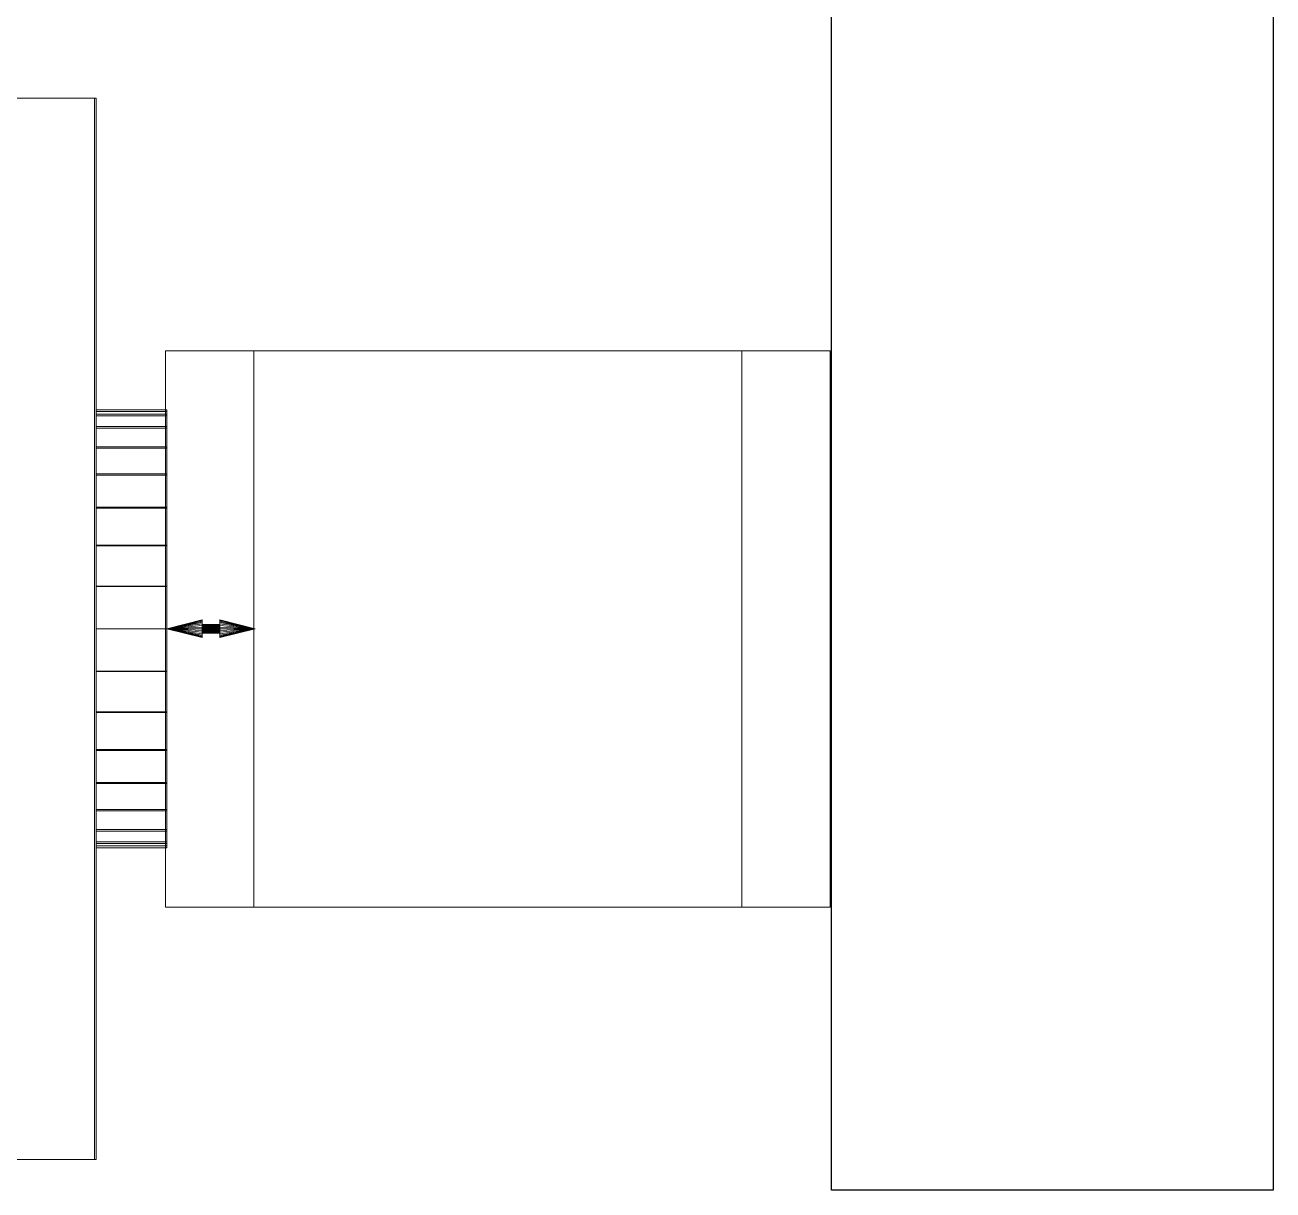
# Model space of a CAD drawing. Header units: inches. Extents: x -172 to 5713, y -54 to 3470.
# Drawn here: x 860.4 to 931, y 591.5 to 657.5 of the extents above; entities that cross this region are included whole.
import ezdxf
from ezdxf.enums import TextEntityAlignment as Align

# ---------------------------------------------------------------- set-up
doc = ezdxf.new("R2010")
doc.units = ezdxf.units.IN
doc.header["$MEASUREMENT"] = 0
for name, color, linetype, lineweight in [('MTY-EMIS-KANALI', 150, 'Continuous', 0), ('MTY-UFLEME-KANALI-Flex', 21, 'ZIGZAG', 0), ('VDI3805_Objects', 7, 'Continuous', 0)]:
    doc.layers.add(name, color=color, linetype=linetype, lineweight=lineweight)
doc.layers.add('MTY-UFLEME-KANALI', color=20, linetype='Continuous')
doc.styles.add('CAP', font='simplxtw.shx', dxfattribs={"width": 0.65})
doc.linetypes.add('ZIGZAG', pattern='A,0.0001,-0.2,[131,ltypeshp.shx,S=0.2,R=0,X=-0.2,Y=0],-0.4,[131,ltypeshp.shx,S=0.2,R=180.00002,X=0.2,Y=0],-0.2', length=0.8001)

# ---------------------------------------------------------------- blocks, each defined once
blk = doc.blocks.new('*U75')
at = {"layer": 'MTY-UFLEME-KANALI-Flex', "ltscale": 0.5}
for p, q in [((-15.75, -129.235), (-15.75, -101.612)), ((15.75, -129.235), (15.75, -101.612))]:
    blk.add_line(p, q, dxfattribs=at)
at = {"layer": 'MTY-UFLEME-KANALI-Flex', "linetype": 'ByBlock', "ltscale": 0.5}
for points in [[(15.75, -96.612), (-15.75, -96.612), (-15.75, -101.612), (15.75, -101.612)], [(15.75, -129.235), (-15.75, -129.235), (-15.75, -134.235), (15.75, -134.235)]]:
    blk.add_lwpolyline(points, close=True, dxfattribs=at)
at = {"layer": 'MTY-UFLEME-KANALI-Flex', "color": 7, "ltscale": 0.5, "style": 'CAP', "width": 0.5}
blk.add_attdef('X', text='', height=18, dxfattribs=at).set_placement((-40.676, 11.876), align=Align.CENTER)
blk = doc.blocks.new('70205_970_03')
at = {"layer": 'VDI3805_Objects', "color": 253}
for p, q in [((-0.3005, -0.3005), (-0.3005, 0.3005)), ((0.3005, 0.3005), (-0.3005, 0.3005)), ((-0.2995, -0.2995), (-0.2995, 0.2995)), ((-0.2995, 0.2995), (0.2995, 0.2995)), ((0.2995, 0.2995), (0.2995, -0.2995)), ((0.3005, -0.3005), (0.3005, 0.3005)), ((0.3005, 0.3005), (0.31561, 0.3005)), ((0.4355, 0.3005), (0.3005, 0.3005)), ((0.31561, -0.3005), (0.31561, 0.3005)), ((0.31561, 0.3005), (0.4355, 0.3005)), ((0.4345, -0.3005), (0.4345, 0.3005)), ((0.4345, 0.3005), (0.4355, 0.3005)), ((0.4355, -0.3005), (0.4355, 0.3005)), ((0.4355, -0.3005), (0.4355, 0.3005)), ((-0.269, 0.295), (-0.295, 0.295)), ((-0.295, 0.295), (-0.295, 0.265)), ((-0.295, 0.295), (-0.265, 0.295)), ((-0.269, 0.295), (-0.269, 0.265)), ((-0.265, 0.295), (-0.265, 0.265)), ((0.265, 0.265), (0.265, 0.295)), ((0.265, 0.295), (0.295, 0.295)), ((0.295, 0.295), (0.269, 0.295)), ((0.269, 0.265), (0.269, 0.295)), ((0.295, 0.265), (0.295, 0.295)), ((-0.28462, 0.28191), (-0.28416, 0.28278)), ((-0.28416, 0.28278), (-0.28354, 0.28354)), ((-0.28354, 0.28354), (-0.28278, 0.28416)), ((-0.28278, 0.28416), (-0.28191, 0.28462)), ((-0.28191, 0.28462), (-0.28097, 0.2849)), ((-0.28097, 0.2849), (-0.28, 0.285)), ((-0.28, 0.285), (-0.27903, 0.2849)), ((-0.27903, 0.2849), (-0.27809, 0.28462)), ((-0.27809, 0.28462), (-0.27722, 0.28416)), ((-0.27722, 0.28416), (-0.27646, 0.28354)), ((-0.27646, 0.28354), (-0.27584, 0.28278)), ((-0.27584, 0.28278), (-0.27538, 0.28191)), ((0.27538, 0.28191), (0.27584, 0.28278)), ((0.27584, 0.28278), (0.27646, 0.28354)), ((0.27646, 0.28354), (0.27722, 0.28416)), ((0.27722, 0.28416), (0.27809, 0.28462)), ((0.27809, 0.28462), (0.27903, 0.2849)), ((0.27903, 0.2849), (0.28, 0.285)), ((0.28, 0.285), (0.28097, 0.2849)), ((0.28097, 0.2849), (0.28191, 0.28462)), ((0.28191, 0.28462), (0.28278, 0.28416)), ((0.28278, 0.28416), (0.28354, 0.28354)), ((0.28354, 0.28354), (0.28416, 0.28278)), ((0.28416, 0.28278), (0.28462, 0.28191)), ((-0.285, 0.28), (-0.2849, 0.28097)), ((-0.2849, 0.27903), (-0.285, 0.28)), ((-0.2849, 0.28097), (-0.28462, 0.28191)), ((-0.28462, 0.27809), (-0.2849, 0.27903)), ((-0.28416, 0.27722), (-0.28462, 0.27809)), ((-0.28354, 0.27646), (-0.28416, 0.27722)), ((-0.28278, 0.27584), (-0.28354, 0.27646)), ((-0.28191, 0.27538), (-0.28278, 0.27584)), ((-0.27722, 0.27584), (-0.27809, 0.27538)), ((-0.27646, 0.27646), (-0.27722, 0.27584)), ((-0.27584, 0.27722), (-0.27646, 0.27646)), ((-0.27538, 0.27809), (-0.27584, 0.27722)), ((-0.27538, 0.28191), (-0.2751, 0.28097)), ((-0.2751, 0.27903), (-0.27538, 0.27809)), ((-0.2751, 0.28097), (-0.275, 0.28)), ((-0.275, 0.28), (-0.2751, 0.27903)), ((0.275, 0.28), (0.2751, 0.28097)), ((0.2751, 0.27903), (0.275, 0.28)), ((0.2751, 0.28097), (0.27538, 0.28191)), ((0.27538, 0.27809), (0.2751, 0.27903)), ((0.27584, 0.27722), (0.27538, 0.27809)), ((0.27646, 0.27646), (0.27584, 0.27722)), ((0.27722, 0.27584), (0.27646, 0.27646)), ((0.27809, 0.27538), (0.27722, 0.27584)), ((0.28278, 0.27584), (0.28191, 0.27538)), ((0.28354, 0.27646), (0.28278, 0.27584)), ((0.28416, 0.27722), (0.28354, 0.27646)), ((0.28462, 0.27809), (0.28416, 0.27722)), ((0.28462, 0.28191), (0.2849, 0.28097)), ((0.2849, 0.27903), (0.28462, 0.27809)), ((0.2849, 0.28097), (0.285, 0.28)), ((0.285, 0.28), (0.2849, 0.27903)), ((-0.28097, 0.2751), (-0.28191, 0.27538)), ((-0.28, 0.275), (-0.28097, 0.2751)), ((-0.27903, 0.2751), (-0.28, 0.275)), ((-0.27809, 0.27538), (-0.27903, 0.2751)), ((0.27903, 0.2751), (0.27809, 0.27538)), ((0.28, 0.275), (0.27903, 0.2751)), ((0.28097, 0.2751), (0.28, 0.275)), ((0.28191, 0.27538), (0.28097, 0.2751)), ((-0.295, 0.265), (-0.269, 0.265)), ((-0.265, 0.265), (-0.295, 0.265)), ((0.295, 0.265), (0.265, 0.265)), ((0.269, 0.265), (0.295, 0.265)), ((0.4355, 0.12162), (0.4355, 0.124)), ((0.4755, 0.124), (0.4355, 0.124)), ((0.4755, 0.123), (0.4355, 0.123)), ((0.4355, 0.123), (0.4355, 0.12064)), ((0.4355, 0.11456), (0.4355, 0.12162)), ((0.4755, 0.12162), (0.4355, 0.12162)), ((0.4755, 0.12064), (0.4355, 0.12064)), ((0.4355, 0.12064), (0.4355, 0.11364)), ((0.4755, 0.12162), (0.4755, 0.124)), ((0.4755, 0.12064), (0.4755, 0.123)), ((0.4755, 0.11456), (0.4755, 0.12162)), ((0.4755, 0.11364), (0.4755, 0.12064)), ((0.4355, 0.1031), (0.4355, 0.11456)), ((0.4755, 0.11456), (0.4355, 0.11456)), ((0.4755, 0.11364), (0.4355, 0.11364)), ((0.4355, 0.11364), (0.4355, 0.10227)), ((0.4755, 0.1031), (0.4755, 0.11456)), ((0.4755, 0.10227), (0.4755, 0.11364)), ((0.4355, 0.08768), (0.4355, 0.1031)), ((0.4755, 0.1031), (0.4355, 0.1031)), ((0.4755, 0.10227), (0.4355, 0.10227)), ((0.4355, 0.10227), (0.4355, 0.08697)), ((0.4755, 0.08768), (0.4755, 0.1031)), ((0.4755, 0.08697), (0.4755, 0.10227)), ((0.4355, 0.06889), (0.4355, 0.08768)), ((0.4755, 0.08768), (0.4355, 0.08768)), ((0.4755, 0.08697), (0.4355, 0.08697)), ((0.4355, 0.08697), (0.4355, 0.06834)), ((0.4755, 0.06889), (0.4755, 0.08768)), ((0.4755, 0.06834), (0.4755, 0.08697)), ((0.4355, 0.04745), (0.4355, 0.06889)), ((0.4755, 0.06889), (0.4355, 0.06889)), ((0.4755, 0.06834), (0.4355, 0.06834)), ((0.4355, 0.06834), (0.4355, 0.04707)), ((0.4755, 0.04745), (0.4755, 0.06889)), ((0.4755, 0.04707), (0.4755, 0.06834)), ((0.4355, 0.02419), (0.4355, 0.04745)), ((0.4755, 0.04745), (0.4355, 0.04745)), ((0.4755, 0.04707), (0.4355, 0.04707)), ((0.4355, 0.04707), (0.4355, 0.024)), ((0.4755, 0.02419), (0.4755, 0.04745)), ((0.4755, 0.024), (0.4755, 0.04707)), ((0.4355, 0), (0.4355, 0.02419)), ((0.4755, 0.02419), (0.4355, 0.02419)), ((0.4755, 0.024), (0.4355, 0.024)), ((0.4355, 0.024), (0.4355, 0)), ((0.4755, 0), (0.4755, 0.02419)), ((0.4755, 0), (0.4755, 0.024)), ((0.4355, -0.02419), (0.4355, 0)), ((0.4755, 0), (0.4355, 0)), ((0.4355, 0), (0.4355, -0.024)), ((0.4755, -0.02419), (0.4755, 0)), ((0.4755, -0.024), (0.4755, 0)), ((0.4755, -0.024), (0.4355, -0.024)), ((0.4355, -0.024), (0.4355, -0.04707)), ((0.4355, -0.04745), (0.4355, -0.02419)), ((0.4755, -0.02419), (0.4355, -0.02419)), ((0.4755, -0.04707), (0.4755, -0.024)), ((0.4755, -0.04745), (0.4755, -0.02419)), ((0.4755, -0.04707), (0.4355, -0.04707)), ((0.4355, -0.04707), (0.4355, -0.06834)), ((0.4355, -0.06889), (0.4355, -0.04745)), ((0.4755, -0.04745), (0.4355, -0.04745)), ((0.4755, -0.06834), (0.4755, -0.04707)), ((0.4755, -0.06889), (0.4755, -0.04745)), ((0.4755, -0.06834), (0.4355, -0.06834)), ((0.4355, -0.06834), (0.4355, -0.08697)), ((0.4355, -0.08768), (0.4355, -0.06889)), ((0.4755, -0.06889), (0.4355, -0.06889)), ((0.4755, -0.08697), (0.4755, -0.06834)), ((0.4755, -0.08768), (0.4755, -0.06889)), ((0.4755, -0.08697), (0.4355, -0.08697)), ((0.4355, -0.08697), (0.4355, -0.10227)), ((0.4355, -0.1031), (0.4355, -0.08768)), ((0.4755, -0.08768), (0.4355, -0.08768)), ((0.4755, -0.10227), (0.4755, -0.08697)), ((0.4755, -0.1031), (0.4755, -0.08768)), ((0.4755, -0.10227), (0.4355, -0.10227)), ((0.4355, -0.10227), (0.4355, -0.11364)), ((0.4355, -0.11456), (0.4355, -0.1031)), ((0.4755, -0.1031), (0.4355, -0.1031)), ((0.4755, -0.11364), (0.4755, -0.10227)), ((0.4755, -0.11456), (0.4755, -0.1031)), ((0.4755, -0.11364), (0.4355, -0.11364)), ((0.4355, -0.11364), (0.4355, -0.12064)), ((0.4355, -0.12162), (0.4355, -0.11456)), ((0.4755, -0.11456), (0.4355, -0.11456)), ((0.4755, -0.12064), (0.4755, -0.11364)), ((0.4755, -0.12162), (0.4755, -0.11456)), ((0.4755, -0.12064), (0.4355, -0.12064)), ((0.4355, -0.12064), (0.4355, -0.123)), ((0.4355, -0.12162), (0.4355, -0.124)), ((0.4755, -0.12162), (0.4355, -0.12162)), ((0.4755, -0.123), (0.4355, -0.123)), ((0.4755, -0.124), (0.4355, -0.124)), ((0.4755, -0.123), (0.4755, -0.12064)), ((0.4755, -0.124), (0.4755, -0.12162)), ((-0.269, -0.265), (-0.295, -0.265)), ((-0.295, -0.265), (-0.295, -0.295)), ((-0.295, -0.265), (-0.265, -0.265)), ((-0.269, -0.265), (-0.269, -0.295)), ((-0.265, -0.265), (-0.265, -0.295)), ((0.265, -0.295), (0.265, -0.265)), ((0.265, -0.265), (0.295, -0.265)), ((0.295, -0.265), (0.269, -0.265)), ((0.269, -0.295), (0.269, -0.265)), ((0.295, -0.295), (0.295, -0.265)), ((-0.28278, -0.27584), (-0.28191, -0.27538)), ((-0.28191, -0.27538), (-0.28097, -0.2751)), ((-0.28097, -0.2751), (-0.28, -0.275)), ((-0.28, -0.275), (-0.27903, -0.2751)), ((-0.27903, -0.2751), (-0.27809, -0.27538)), ((-0.27809, -0.27538), (-0.27722, -0.27584)), ((0.27722, -0.27584), (0.27809, -0.27538)), ((0.27809, -0.27538), (0.27903, -0.2751)), ((0.27903, -0.2751), (0.28, -0.275)), ((0.28, -0.275), (0.28097, -0.2751)), ((0.28097, -0.2751), (0.28191, -0.27538)), ((0.28191, -0.27538), (0.28278, -0.27584)), ((-0.285, -0.28), (-0.2849, -0.27903)), ((-0.2849, -0.28097), (-0.285, -0.28)), ((-0.2849, -0.27903), (-0.28462, -0.27809)), ((-0.28462, -0.28191), (-0.2849, -0.28097)), ((-0.28462, -0.27809), (-0.28416, -0.27722)), ((-0.28416, -0.28278), (-0.28462, -0.28191)), ((-0.28416, -0.27722), (-0.28354, -0.27646)), ((-0.28354, -0.27646), (-0.28278, -0.27584)), ((-0.27722, -0.27584), (-0.27646, -0.27646)), ((-0.27646, -0.27646), (-0.27584, -0.27722)), ((-0.27584, -0.27722), (-0.27538, -0.27809)), ((-0.27538, -0.28191), (-0.27584, -0.28278)), ((-0.27538, -0.27809), (-0.2751, -0.27903)), ((-0.2751, -0.28097), (-0.27538, -0.28191)), ((-0.2751, -0.27903), (-0.275, -0.28)), ((-0.275, -0.28), (-0.2751, -0.28097)), ((0.275, -0.28), (0.2751, -0.27903)), ((0.2751, -0.28097), (0.275, -0.28)), ((0.2751, -0.27903), (0.27538, -0.27809)), ((0.27538, -0.28191), (0.2751, -0.28097)), ((0.27538, -0.27809), (0.27584, -0.27722)), ((0.27584, -0.28278), (0.27538, -0.28191)), ((0.27584, -0.27722), (0.27646, -0.27646)), ((0.27646, -0.27646), (0.27722, -0.27584)), ((0.28278, -0.27584), (0.28354, -0.27646)), ((0.28354, -0.27646), (0.28416, -0.27722)), ((0.28416, -0.27722), (0.28462, -0.27809)), ((0.28462, -0.28191), (0.28416, -0.28278)), ((0.28462, -0.27809), (0.2849, -0.27903)), ((0.2849, -0.28097), (0.28462, -0.28191)), ((0.2849, -0.27903), (0.285, -0.28)), ((0.285, -0.28), (0.2849, -0.28097)), ((-0.28354, -0.28354), (-0.28416, -0.28278)), ((-0.28278, -0.28416), (-0.28354, -0.28354)), ((-0.28191, -0.28462), (-0.28278, -0.28416)), ((-0.28097, -0.2849), (-0.28191, -0.28462)), ((-0.28, -0.285), (-0.28097, -0.2849)), ((-0.27903, -0.2849), (-0.28, -0.285)), ((-0.27809, -0.28462), (-0.27903, -0.2849)), ((-0.27722, -0.28416), (-0.27809, -0.28462)), ((-0.27646, -0.28354), (-0.27722, -0.28416)), ((-0.27584, -0.28278), (-0.27646, -0.28354)), ((0.27646, -0.28354), (0.27584, -0.28278)), ((0.27722, -0.28416), (0.27646, -0.28354)), ((0.27809, -0.28462), (0.27722, -0.28416)), ((0.27903, -0.2849), (0.27809, -0.28462)), ((0.28, -0.285), (0.27903, -0.2849)), ((0.28097, -0.2849), (0.28, -0.285)), ((0.28191, -0.28462), (0.28097, -0.2849)), ((0.28278, -0.28416), (0.28191, -0.28462)), ((0.28354, -0.28354), (0.28278, -0.28416)), ((0.28416, -0.28278), (0.28354, -0.28354)), ((-0.295, -0.295), (-0.269, -0.295)), ((-0.265, -0.295), (-0.295, -0.295)), ((0.295, -0.295), (0.265, -0.295)), ((0.269, -0.295), (0.295, -0.295)), ((-0.3005, -0.3005), (0.3005, -0.3005)), ((0.2995, -0.2995), (-0.2995, -0.2995)), ((0.3005, -0.3005), (0.31561, -0.3005)), ((0.4355, -0.3005), (0.3005, -0.3005)), ((0.31561, -0.3005), (0.4355, -0.3005)), ((0.4355, -0.3005), (0.4345, -0.3005))]:
    blk.add_line(p, q, dxfattribs=at)
blk = doc.blocks.new('70205_970_01')
at = {"layer": 'VDI3805_Objects', "color": 3}
for p, q in [((0.4955, 0.005), (0.4755, 0)), ((0.4755, 0), (0.4955, 0.0049)), ((0.4755, 0), (0.4955, 0.00462)), ((0.4755, 0), (0.4955, 0.00416)), ((0.4755, 0), (0.4955, 0.00354)), ((0.4755, 0), (0.4955, 0.00278)), ((0.4755, 0), (0.4955, 0.00191)), ((0.4755, 0), (0.4955, 0.00098)), ((0.4755, 0), (0.4955, 0)), ((0.4755, 0), (0.4955, -0.00098)), ((0.4755, 0), (0.4955, -0.00191)), ((0.4755, 0), (0.4955, -0.00278)), ((0.4755, 0), (0.4955, -0.00354)), ((0.4755, 0), (0.4955, -0.00416)), ((0.4755, 0), (0.4955, -0.00462)), ((0.4755, 0), (0.4955, -0.0049)), ((0.4755, 0), (0.4955, -0.005)), ((0.4955, 0.005), (0.4955, 0.0049)), ((0.4955, 0.0049), (0.4955, 0.00462)), ((0.4955, 0.00462), (0.4955, 0.00416)), ((0.4955, 0.00416), (0.4955, 0.00354)), ((0.4955, 0.00354), (0.4955, 0.00278)), ((0.4955, 0.00278), (0.4955, 0.00191)), ((0.4955, 0.00245), (0.4955, 0.0025)), ((0.5055, 0.0025), (0.4955, 0.0025)), ((0.4955, 0.00245), (0.4955, 0.00231)), ((0.4955, 0.00245), (0.5055, 0.00245)), ((0.4955, 0.00231), (0.4955, 0.00208)), ((0.4955, 0.00231), (0.5055, 0.00231)), ((0.4955, 0.00208), (0.4955, 0.00177)), ((0.4955, 0.00208), (0.5055, 0.00208)), ((0.4955, 0.00191), (0.4955, 0.00098)), ((0.4955, 0.00177), (0.4955, 0.00139)), ((0.4955, 0.00177), (0.5055, 0.00177)), ((0.4955, 0.00139), (0.4955, 0.00096)), ((0.4955, 0.00139), (0.5055, 0.00139)), ((0.4955, 0.00098), (0.4955, 0)), ((0.4955, 0.00096), (0.4955, 0.00049)), ((0.4955, 0.00096), (0.5055, 0.00096)), ((0.4955, 0.00049), (0.4955, 0)), ((0.4955, 0.00049), (0.5055, 0.00049)), ((0.4955, 0), (0.4955, -0.00098)), ((0.4955, 0), (0.4955, -0.00049)), ((0.4955, 0), (0.5055, 0)), ((0.5055, 0.0049), (0.5055, 0.005)), ((0.5255, 0), (0.5055, 0.005)), ((0.5055, 0.0049), (0.5055, 0.00462)), ((0.5255, 0), (0.5055, 0.0049)), ((0.5055, 0.00462), (0.5055, 0.00416)), ((0.5255, 0), (0.5055, 0.00462)), ((0.5055, 0.00416), (0.5055, 0.00354)), ((0.5255, 0), (0.5055, 0.00416)), ((0.5055, 0.00354), (0.5055, 0.00278)), ((0.5255, 0), (0.5055, 0.00354)), ((0.5055, 0.00278), (0.5055, 0.00191)), ((0.5255, 0), (0.5055, 0.00278)), ((0.5055, 0.0025), (0.5055, 0.00245)), ((0.5055, 0.00245), (0.5055, 0.00231)), ((0.5055, 0.00231), (0.5055, 0.00208)), ((0.5055, 0.00208), (0.5055, 0.00177)), ((0.5055, 0.00191), (0.5055, 0.00098)), ((0.5255, 0), (0.5055, 0.00191)), ((0.5055, 0.00177), (0.5055, 0.00139)), ((0.5055, 0.00139), (0.5055, 0.00096)), ((0.5055, 0.00098), (0.5055, 0)), ((0.5255, 0), (0.5055, 0.00098)), ((0.5055, 0.00096), (0.5055, 0.00049)), ((0.5055, 0.00049), (0.5055, 0)), ((0.5055, 0), (0.5055, -0.00049)), ((0.5055, 0), (0.5055, -0.00098)), ((0.5255, 0), (0.5055, 0)), ((0.5255, 0), (0.5055, -0.00098)), ((0.5255, 0), (0.5055, -0.00191)), ((0.5255, 0), (0.5055, -0.00278)), ((0.5255, 0), (0.5055, -0.00354)), ((0.5255, 0), (0.5055, -0.00416)), ((0.5255, 0), (0.5055, -0.00462)), ((0.5255, 0), (0.5055, -0.0049)), ((0.5255, 0), (0.5055, -0.005)), ((0.4955, -0.00049), (0.4955, -0.00096)), ((0.4955, -0.00049), (0.5055, -0.00049)), ((0.4955, -0.00096), (0.4955, -0.00139)), ((0.4955, -0.00096), (0.5055, -0.00096)), ((0.4955, -0.00098), (0.4955, -0.00191)), ((0.4955, -0.00139), (0.4955, -0.00177)), ((0.4955, -0.00139), (0.5055, -0.00139)), ((0.4955, -0.00177), (0.4955, -0.00208)), ((0.4955, -0.00177), (0.5055, -0.00177)), ((0.4955, -0.00191), (0.4955, -0.00278)), ((0.4955, -0.00208), (0.4955, -0.00231)), ((0.4955, -0.00208), (0.5055, -0.00208)), ((0.4955, -0.00231), (0.4955, -0.00245)), ((0.4955, -0.00231), (0.5055, -0.00231)), ((0.4955, -0.00245), (0.4955, -0.0025)), ((0.4955, -0.00245), (0.5055, -0.00245)), ((0.4955, -0.0025), (0.5055, -0.0025)), ((0.4955, -0.00278), (0.4955, -0.00354)), ((0.4955, -0.00354), (0.4955, -0.00416)), ((0.4955, -0.00416), (0.4955, -0.00462)), ((0.4955, -0.00462), (0.4955, -0.0049)), ((0.4955, -0.0049), (0.4955, -0.005)), ((0.5055, -0.00049), (0.5055, -0.00096)), ((0.5055, -0.00096), (0.5055, -0.00139)), ((0.5055, -0.00098), (0.5055, -0.00191)), ((0.5055, -0.00139), (0.5055, -0.00177)), ((0.5055, -0.00177), (0.5055, -0.00208)), ((0.5055, -0.00191), (0.5055, -0.00278)), ((0.5055, -0.00208), (0.5055, -0.00231)), ((0.5055, -0.00231), (0.5055, -0.00245)), ((0.5055, -0.00245), (0.5055, -0.0025)), ((0.5055, -0.00278), (0.5055, -0.00354)), ((0.5055, -0.00354), (0.5055, -0.00416)), ((0.5055, -0.00416), (0.5055, -0.00462)), ((0.5055, -0.00462), (0.5055, -0.0049)), ((0.5055, -0.0049), (0.5055, -0.005))]:
    blk.add_line(p, q, dxfattribs=at)
blk = doc.blocks.new('A$C00D65541')
at = {"layer": 'VDI3805_Objects', "xscale": 100, "yscale": 100, "zscale": 100}
for name in ['70205_970_03', '70205_970_01']:
    blk.add_blockref(name, (-50.351, -0.25), dxfattribs=at)

msp = doc.modelspace()

# ---------------------------------------------------------------- linework, layer by layer
at = {"layer": 'MTY-UFLEME-KANALI'}
msp.add_lwpolyline([(931.038, 591.474), (906.038, 591.474), (906.038, 713.636), (931.038, 713.636)], close=True, dxfattribs=at)

# ---------------------------------------------------------------- block references
at = {"rotation": 90}
msp.add_blockref('*U75', (771.724, 623.25), dxfattribs=at)
at = {"layer": 'MTY-EMIS-KANALI'}
msp.add_blockref('A$C00D65541', (871.216, 623.511), dxfattribs=at)

doc.saveas('drawing.dxf')
